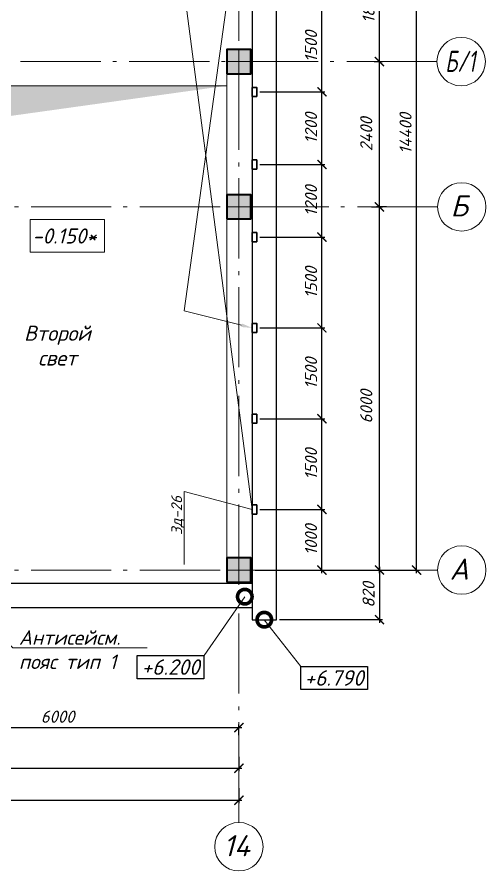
# Model space of a CAD drawing. Header units: millimetres. Extents: x -238377 to -11282, y -123214 to -44846.
# Drawn here: x -58976 to -51226, y -84182 to -70074 of the extents above; entities that cross this region are included whole.
import ezdxf
from ezdxf import colors
from ezdxf.entities.mleader import LeaderData, LeaderLine
from ezdxf.enums import TextEntityAlignment as Align
from ezdxf.math import Vec2, Vec3

# ---------------------------------------------------------------- set-up
doc = ezdxf.new("R2010")
doc.units = ezdxf.units.MM
doc.header["$MEASUREMENT"] = 0
doc.linetypes.add('Double Dashed', pattern=[1797.222233, 1325, -211.666656, 63.333344, -197.222233])
doc.linetypes.add('штриховаяX2', pattern=[38.1, 25.4, -12.7])
doc.layers.get('0').update_dxf_attribs({"lineweight": 5})
for name, color, linetype, lineweight in [('#Бетон', 10, 'Continuous', 35), ('#Выноски', 150, 'Continuous', 15), ('#Оси', 7, 'Continuous', 5), ('колонны_Ном._пера__94', 252, 'Continuous', 13), ('колонны_Ном._пера__99', 7, 'Continuous', 40), ('оси_Ном._пера__96', 7, 'Continuous', 5), ('оси_Ном._пера__97', 7, 'Continuous', 20), ('размеры', 7, 'Continuous', 5), ('текст_Ном._пера__1', 7, 'Continuous', 0), ('текст_Ном._пера__96', 7, 'Continuous', 5), ('текст_Ном._пера__99', 7, 'Continuous', 40), ('чертеж_Ном._пера__96', 7, 'Continuous', 13)]:
    doc.layers.add(name, color=color, linetype=linetype, lineweight=lineweight)
for name, color, linetype in [('#стены наруж', 7, 'Continuous'), ('колонны', 7, 'Continuous'), ('размеры внутр', 7, 'Continuous'), ('текст', 7, 'Continuous')]:
    doc.layers.add(name, color=color, linetype=linetype)
doc.styles.add('GOST 2.304', font='isocpeui.ttf')
doc.styles.get("Standard").update_dxf_attribs({"font": 'isocpeui.ttf'})
doc.styles.add('STEP PR', font='isocpeui.ttf')
doc.dimstyles.get("Standard").update_dxf_attribs({"dimtxt": 200, "dimasz": 150, "dimexe": 50, "dimexo": 50, "dimgap": 80, "dimtad": 1, "dimdec": 0, "dimzin": 0, "dimdsep": 46, "dimtxsty": 'Standard', "dimblk": 'ARCHTICK', "dimcen": 5, "dimdle": 50, "dimadec": 0, "dimazin": 0, "dimtfac": 1, "dimtdec": 0, "dimtofl": 0, "dimtmove": 1, "dimatfit": 3, "dimfxl": 1, "dimtolj": 1, "dimtzin": 0, "dimarcsym": 0})

# ---------------------------------------------------------------- blocks, each defined once
blk = doc.blocks.new('Колонна_15_1', base_point=(22379, 71856))
at = {"layer": 'колонны_Ном._пера__94', "linetype": 'Continuous', "true_color": 0x7d7d7d}
blk.add_hatch(color=8, dxfattribs=at).paths.add_polyline_path([(22179, 71647), (22579, 71647), (22579, 72047), (22179, 72047)])
blk.add_hatch(color=8, dxfattribs=at).paths.add_polyline_path([(22179, 71647), (22579, 71647), (22579, 72047), (22179, 72047)])
at = {"layer": 'колонны_Ном._пера__99', "linetype": 'Continuous', "flags": 128}
blk.add_lwpolyline([(22179, 71647), (22579, 71647), (22579, 72047), (22179, 72047)], close=True, dxfattribs=at)
at = {"layer": 'колонны_Ном._пера__99', "color": 8, "linetype": 'Continuous', "true_color": 0x737373, "flags": 128}
blk.add_lwpolyline([(22179, 71647), (22579, 71647), (22579, 72047), (22179, 72047)], close=True, dxfattribs=at)
at = {"layer": 'оси_Ном._пера__96', "color": 253, "lineweight": 5, "true_color": 0x9c9c9c}
for points in [[(22379, 72047), (22379, 71647)], [(22379, 72047), (22379, 71647)], [(22179, 71847), (22579, 71847)], [(22179, 71847), (22579, 71847)]]:
    blk.add_lwpolyline(points, dxfattribs=at)
blk = doc.blocks.new('_ArchTick')
at = {"color": 0, "linetype": 'ByBlock', "const_width": 0.15}
blk.add_lwpolyline([(-0.5, -0.5), (0.5, 0.5)], dxfattribs=at)
blk = doc.blocks.new('*D280')
at = {"layer": 'Defpoints', "color": 0, "lineweight": 0, "transparency": 16777216}
for p in [(-113522, -82586), (-55309, -82767), (-55309, -83013)]:
    blk.add_point(p, dxfattribs=at)
at = {"layer": 'размеры', "color": 0, "lineweight": -2, "transparency": 16777216}
for p, q in [((-113522, -82636), (-113522, -83063)), ((-55309, -82817), (-55309, -83063)), ((-113572, -83013), (-55259, -83013))]:
    blk.add_line(p, q, dxfattribs=at)
at = {"layer": 'размеры', "color": 0, "lineweight": -2, "transparency": 16777216, "xscale": 150, "yscale": 150, "zscale": 150, "rotation": 180}
blk.add_blockref('_ArchTick', (-113522, -83013), dxfattribs=at)
at = {"layer": 'размеры', "color": 0, "lineweight": -2, "transparency": 16777216, "xscale": 150, "yscale": 150, "zscale": 150}
blk.add_blockref('_ArchTick', (-55309, -83013), dxfattribs=at)
at = {"layer": 'размеры', "color": 0, "transparency": 16777216, "insert": (-79684, -82833), "char_height": 200, "attachment_point": 5}
blk.add_mtext('\\A1;58213', dxfattribs=at)
blk = doc.blocks.new('*D294')
at = {"layer": 'Defpoints', "color": 0, "lineweight": 0, "transparency": 16777216}
for p in [(-55309, -81813), (-61309, -81986), (-55309, -81986)]:
    blk.add_point(p, dxfattribs=at)
at = {"layer": 'размеры', "color": 0, "lineweight": -2, "transparency": 16777216}
for p, q in [((-61359, -81813), (-55259, -81813)), ((-61309, -81936), (-61309, -81763)), ((-55309, -81936), (-55309, -81763))]:
    blk.add_line(p, q, dxfattribs=at)
at = {"layer": 'размеры', "color": 0, "lineweight": -2, "transparency": 16777216, "xscale": 150, "yscale": 150, "zscale": 150, "rotation": 180}
blk.add_blockref('_ArchTick', (-61309, -81813), dxfattribs=at)
at = {"layer": 'размеры', "color": 0, "lineweight": -2, "transparency": 16777216, "xscale": 150, "yscale": 150, "zscale": 150}
blk.add_blockref('_ArchTick', (-55309, -81813), dxfattribs=at)
at = {"layer": 'размеры', "color": 0, "transparency": 16777216, "insert": (-58305, -81633), "char_height": 200, "attachment_point": 5}
blk.add_mtext('\\A1;6000', dxfattribs=at)
blk = doc.blocks.new('*D295')
at = {"layer": 'Defpoints', "color": 0, "lineweight": 0, "transparency": 16777216}
for p in [(-53123, -70810), (-52986, -70810), (-53169, -73210)]:
    blk.add_point(p, dxfattribs=at)
at = {"layer": 'размеры', "color": 0, "lineweight": -2, "transparency": 16777216}
for p, q in [((-53073, -70810), (-52936, -70810)), ((-52986, -73260), (-52986, -70760)), ((-53119, -73210), (-52936, -73210))]:
    blk.add_line(p, q, dxfattribs=at)
at = {"layer": 'размеры', "color": 0, "lineweight": -2, "transparency": 16777216, "xscale": 150, "yscale": 150, "zscale": 150}
for p, rotation in [((-52986, -70810), 90), ((-52986, -73210), 270)]:
    blk.add_blockref('_ArchTick', p, dxfattribs=dict(at, rotation=rotation))
at = {"layer": 'размеры', "color": 0, "transparency": 16777216, "insert": (-53204, -72010), "char_height": 200, "attachment_point": 5, "rotation": 90}
blk.add_mtext('\\A1;2400', dxfattribs=at)
blk = doc.blocks.new('*D297')
at = {"layer": 'Defpoints', "color": 0, "lineweight": 0, "transparency": 16777216}
for p in [(-53759, -64810), (-52372, -64810), (-52986, -79210)]:
    blk.add_point(p, dxfattribs=at)
at = {"layer": 'размеры', "color": 0, "lineweight": -2, "transparency": 16777216}
for p, q in [((-53709, -64810), (-52322, -64810)), ((-52372, -79260), (-52372, -64760)), ((-52936, -79210), (-52322, -79210))]:
    blk.add_line(p, q, dxfattribs=at)
at = {"layer": 'размеры', "color": 0, "lineweight": -2, "transparency": 16777216, "xscale": 150, "yscale": 150, "zscale": 150}
for p, rotation in [((-52372, -64810), 90), ((-52372, -79210), 270)]:
    blk.add_blockref('_ArchTick', p, dxfattribs=dict(at, rotation=rotation))
at = {"layer": 'размеры', "color": 0, "transparency": 16777216, "insert": (-52555, -71996), "char_height": 200, "attachment_point": 5, "rotation": 90}
blk.add_mtext('\\A1;14400', dxfattribs=at)
blk = doc.blocks.new('*D298')
at = {"layer": 'Defpoints', "color": 0, "lineweight": 0, "transparency": 16777216}
for p in [(-52986, -73210), (-52817, -73210), (-54689, -79210)]:
    blk.add_point(p, dxfattribs=at)
at = {"layer": 'размеры', "color": 0, "lineweight": -2, "transparency": 16777216}
for p, q in [((-52867, -73210), (-53036, -73210)), ((-52986, -79260), (-52986, -73160)), ((-54639, -79210), (-52936, -79210))]:
    blk.add_line(p, q, dxfattribs=at)
at = {"layer": 'размеры', "color": 0, "lineweight": -2, "transparency": 16777216, "xscale": 150, "yscale": 150, "zscale": 150}
for p, rotation in [((-52986, -73210), 90), ((-52986, -79210), 270)]:
    blk.add_blockref('_ArchTick', p, dxfattribs=dict(at, rotation=rotation))
at = {"layer": 'размеры', "color": 0, "transparency": 16777216, "insert": (-53204, -76510), "char_height": 200, "attachment_point": 5, "rotation": 90}
blk.add_mtext('\\A1;6000', dxfattribs=at)
blk = doc.blocks.new('*D300')
at = {"layer": 'Defpoints', "color": 0, "lineweight": 0, "transparency": 16777216}
for p in [(-82872, -82098), (-55309, -82248), (-55309, -82484)]:
    blk.add_point(p, dxfattribs=at)
at = {"layer": 'размеры', "color": 0, "lineweight": -2, "transparency": 16777216}
for p, q in [((-82872, -82148), (-82872, -82534)), ((-55309, -82298), (-55309, -82534)), ((-82922, -82484), (-55259, -82484))]:
    blk.add_line(p, q, dxfattribs=at)
at = {"layer": 'размеры', "color": 0, "lineweight": -2, "transparency": 16777216, "xscale": 150, "yscale": 150, "zscale": 150, "rotation": 180}
blk.add_blockref('_ArchTick', (-82872, -82484), dxfattribs=at)
at = {"layer": 'размеры', "color": 0, "lineweight": -2, "transparency": 16777216, "xscale": 150, "yscale": 150, "zscale": 150}
blk.add_blockref('_ArchTick', (-55309, -82484), dxfattribs=at)
at = {"layer": 'размеры', "color": 0, "transparency": 16777216, "insert": (-73805, -82284), "char_height": 200, "attachment_point": 5}
blk.add_mtext('\\A1;\\L37000', dxfattribs=at)
blk = doc.blocks.new('_DotSmall')
at = {"color": 0, "linetype": 'ByBlock', "const_width": 0.5}
blk.add_lwpolyline([(-0.0625, 0, 1), (0.0625, 0, 1)], format="xyb", close=True, dxfattribs=at)
blk = doc.blocks.new('*D370')
at = {"layer": 'Defpoints', "color": 0, "lineweight": 0, "transparency": 16777216}
for p in [(-54689, -79210), (-54689, -80030), (-52986, -80030)]:
    blk.add_point(p, dxfattribs=at)
at = {"layer": 'размеры', "color": 0, "lineweight": -2, "transparency": 16777216}
for p, q in [((-54639, -79210), (-52936, -79210)), ((-52986, -79160), (-52986, -80080)), ((-54639, -80030), (-52936, -80030))]:
    blk.add_line(p, q, dxfattribs=at)
at = {"layer": 'размеры', "color": 0, "lineweight": -2, "transparency": 16777216, "xscale": 150, "yscale": 150, "zscale": 150}
for p, rotation in [((-52986, -79210), 90), ((-52986, -80030), 270)]:
    blk.add_blockref('_ArchTick', p, dxfattribs=dict(at, rotation=rotation))
at = {"layer": 'размеры', "color": 0, "transparency": 16777216, "insert": (-53166, -79620), "char_height": 200, "attachment_point": 5, "rotation": 90}
blk.add_mtext('\\A1;820', dxfattribs=at)
blk = doc.blocks.new('*D373')
at = {"layer": 'Defpoints', "color": 0, "lineweight": 0, "transparency": 16777216}
for p in [(-55014, -78210), (-53937, -78210), (-55089, -79210)]:
    blk.add_point(p, dxfattribs=at)
at = {"layer": 'размеры', "color": 0, "lineweight": -2, "transparency": 16777216}
for p, q in [((-54964, -78210), (-53887, -78210)), ((-53937, -79260), (-53937, -78160)), ((-55039, -79210), (-53887, -79210))]:
    blk.add_line(p, q, dxfattribs=at)
at = {"layer": 'размеры', "color": 0, "lineweight": -2, "transparency": 16777216, "xscale": 150, "yscale": 150, "zscale": 150}
for p, rotation in [((-53937, -78210), 90), ((-53937, -79210), 270)]:
    blk.add_blockref('_ArchTick', p, dxfattribs=dict(at, rotation=rotation))
at = {"layer": 'размеры', "color": 0, "transparency": 16777216, "insert": (-54117, -78710), "char_height": 200, "attachment_point": 5, "rotation": 90}
blk.add_mtext('\\A1;1000', dxfattribs=at)
blk = doc.blocks.new('*D374')
at = {"layer": 'Defpoints', "color": 0, "lineweight": 0, "transparency": 16777216}
for p in [(-55014, -76710), (-53937, -76710), (-55014, -78210)]:
    blk.add_point(p, dxfattribs=at)
at = {"layer": 'размеры', "color": 0, "lineweight": -2, "transparency": 16777216}
for p, q in [((-54964, -76710), (-53887, -76710)), ((-53937, -78260), (-53937, -76660)), ((-54964, -78210), (-53887, -78210))]:
    blk.add_line(p, q, dxfattribs=at)
at = {"layer": 'размеры', "color": 0, "lineweight": -2, "transparency": 16777216, "xscale": 150, "yscale": 150, "zscale": 150}
for p, rotation in [((-53937, -76710), 90), ((-53937, -78210), 270)]:
    blk.add_blockref('_ArchTick', p, dxfattribs=dict(at, rotation=rotation))
at = {"layer": 'размеры', "color": 0, "transparency": 16777216, "insert": (-54117, -77460), "char_height": 200, "attachment_point": 5, "rotation": 90}
blk.add_mtext('\\A1;1500', dxfattribs=at)
blk = doc.blocks.new('*D375')
at = {"layer": 'Defpoints', "color": 0, "lineweight": 0, "transparency": 16777216}
for p in [(-55014, -75210), (-53937, -75210), (-55014, -76710)]:
    blk.add_point(p, dxfattribs=at)
at = {"layer": 'размеры', "color": 0, "lineweight": -2, "transparency": 16777216}
for p, q in [((-53937, -76760), (-53937, -75160)), ((-54964, -75210), (-53887, -75210)), ((-54964, -76710), (-53887, -76710))]:
    blk.add_line(p, q, dxfattribs=at)
at = {"layer": 'размеры', "color": 0, "lineweight": -2, "transparency": 16777216, "xscale": 150, "yscale": 150, "zscale": 150}
for p, rotation in [((-53937, -75210), 90), ((-53937, -76710), 270)]:
    blk.add_blockref('_ArchTick', p, dxfattribs=dict(at, rotation=rotation))
at = {"layer": 'размеры', "color": 0, "transparency": 16777216, "insert": (-54117, -75960), "char_height": 200, "attachment_point": 5, "rotation": 90}
blk.add_mtext('\\A1;1500', dxfattribs=at)
blk = doc.blocks.new('*D376')
at = {"layer": 'Defpoints', "color": 0, "lineweight": 0, "transparency": 16777216}
for p in [(-55014, -73710), (-53937, -73710), (-55014, -75210)]:
    blk.add_point(p, dxfattribs=at)
at = {"layer": 'размеры', "color": 0, "lineweight": -2, "transparency": 16777216}
for p, q in [((-54964, -73710), (-53887, -73710)), ((-53937, -75260), (-53937, -73660)), ((-54964, -75210), (-53887, -75210))]:
    blk.add_line(p, q, dxfattribs=at)
at = {"layer": 'размеры', "color": 0, "lineweight": -2, "transparency": 16777216, "xscale": 150, "yscale": 150, "zscale": 150}
for p, rotation in [((-53937, -73710), 90), ((-53937, -75210), 270)]:
    blk.add_blockref('_ArchTick', p, dxfattribs=dict(at, rotation=rotation))
at = {"layer": 'размеры', "color": 0, "transparency": 16777216, "insert": (-54117, -74460), "char_height": 200, "attachment_point": 5, "rotation": 90}
blk.add_mtext('\\A1;1500', dxfattribs=at)
blk = doc.blocks.new('*D377')
at = {"layer": 'Defpoints', "color": 0, "lineweight": 0, "transparency": 16777216}
for p in [(-55014, -72510), (-53937, -72510), (-55014, -73710)]:
    blk.add_point(p, dxfattribs=at)
at = {"layer": 'размеры', "color": 0, "lineweight": -2, "transparency": 16777216}
for p, q in [((-54964, -72510), (-53887, -72510)), ((-53937, -73760), (-53937, -72460)), ((-54964, -73710), (-53887, -73710))]:
    blk.add_line(p, q, dxfattribs=at)
at = {"layer": 'размеры', "color": 0, "lineweight": -2, "transparency": 16777216, "xscale": 150, "yscale": 150, "zscale": 150}
for p, rotation in [((-53937, -72510), 90), ((-53937, -73710), 270)]:
    blk.add_blockref('_ArchTick', p, dxfattribs=dict(at, rotation=rotation))
at = {"layer": 'размеры', "color": 0, "transparency": 16777216, "insert": (-54117, -73110), "char_height": 200, "attachment_point": 5, "rotation": 90}
blk.add_mtext('\\A1;1200', dxfattribs=at)
blk = doc.blocks.new('*D378')
at = {"layer": 'Defpoints', "color": 0, "lineweight": 0, "transparency": 16777216}
for p in [(-55014, -71310), (-53937, -71310), (-55014, -72510)]:
    blk.add_point(p, dxfattribs=at)
at = {"layer": 'размеры', "color": 0, "lineweight": -2, "transparency": 16777216}
for p, q in [((-54964, -71310), (-53887, -71310)), ((-53937, -72560), (-53937, -71260)), ((-54964, -72510), (-53887, -72510))]:
    blk.add_line(p, q, dxfattribs=at)
at = {"layer": 'размеры', "color": 0, "lineweight": -2, "transparency": 16777216, "xscale": 150, "yscale": 150, "zscale": 150}
for p, rotation in [((-53937, -71310), 90), ((-53937, -72510), 270)]:
    blk.add_blockref('_ArchTick', p, dxfattribs=dict(at, rotation=rotation))
at = {"layer": 'размеры', "color": 0, "transparency": 16777216, "insert": (-54117, -71910), "char_height": 200, "attachment_point": 5, "rotation": 90}
blk.add_mtext('\\A1;1200', dxfattribs=at)
blk = doc.blocks.new('*D379')
at = {"layer": 'Defpoints', "color": 0, "lineweight": 0, "transparency": 16777216}
for p in [(-55014, -69810), (-53937, -69810), (-55014, -71310)]:
    blk.add_point(p, dxfattribs=at)
at = {"layer": 'размеры', "color": 0, "lineweight": -2, "transparency": 16777216}
for p, q in [((-54964, -69810), (-53887, -69810)), ((-53937, -71360), (-53937, -69760)), ((-54964, -71310), (-53887, -71310))]:
    blk.add_line(p, q, dxfattribs=at)
at = {"layer": 'размеры', "color": 0, "lineweight": -2, "transparency": 16777216, "xscale": 150, "yscale": 150, "zscale": 150}
for p, rotation in [((-53937, -69810), 90), ((-53937, -71310), 270)]:
    blk.add_blockref('_ArchTick', p, dxfattribs=dict(at, rotation=rotation))
at = {"layer": 'размеры', "color": 0, "transparency": 16777216, "insert": (-54117, -70560), "char_height": 200, "attachment_point": 5, "rotation": 90}
blk.add_mtext('\\A1;1500', dxfattribs=at)
blk = doc.blocks.new('*D412')
at = {"layer": 'Defpoints', "color": 0, "lineweight": 0, "transparency": 16777216}
for p in [(-54689, -69010), (-52986, -69010), (-53123, -70810)]:
    blk.add_point(p, dxfattribs=at)
at = {"layer": 'размеры', "color": 0, "lineweight": -2, "transparency": 16777216}
for p, q in [((-52986, -70860), (-52986, -68960)), ((-54639, -69010), (-52936, -69010)), ((-53073, -70810), (-52936, -70810))]:
    blk.add_line(p, q, dxfattribs=at)
at = {"layer": 'размеры', "color": 0, "lineweight": -2, "transparency": 16777216, "xscale": 150, "yscale": 150, "zscale": 150}
for p, rotation in [((-52986, -69010), 90), ((-52986, -70810), 270)]:
    blk.add_blockref('_ArchTick', p, dxfattribs=dict(at, rotation=rotation))
at = {"layer": 'размеры', "color": 0, "transparency": 16777216, "insert": (-53166, -69910), "char_height": 200, "attachment_point": 5, "rotation": 90}
blk.add_mtext('\\A1;1800', dxfattribs=at)

msp = doc.modelspace()

# ---------------------------------------------------------------- hatches: boundary and pattern name
at = {"layer": 'размеры внутр', "true_color": 0xd3d2db}
h = msp.add_hatch(color=254, dxfattribs=at)
h.dxf.hatch_style = 1
h.paths.add_polyline_path([(-55509.6, -71208.9), (-61109.6, -71207.9), (-61109.6, -79010.4), (-61105.7, -79021.1), (-60275.9, -71874.3)])

# ---------------------------------------------------------------- linework, layer by layer
at = {"layer": '#Бетон'}
for points in [[(-55089.1, -71235.4), (-55089.1, -71385.4), (-55014.1, -71385.4), (-55014.1, -71235.4), (-55089.1, -71235.4)], [(-55089.1, -72435.4), (-55089.1, -72585.4), (-55014.1, -72585.4), (-55014.1, -72435.4), (-55089.1, -72435.4)], [(-55089.1, -73635.4), (-55089.1, -73785.4), (-55014.1, -73785.4), (-55014.1, -73635.4), (-55089.1, -73635.4)], [(-55089.1, -75135.4), (-55089.1, -75285.4), (-55014.1, -75285.4), (-55014.1, -75135.4), (-55089.1, -75135.4)], [(-55089.1, -76635.4), (-55089.1, -76785.4), (-55014.1, -76785.4), (-55014.1, -76635.4), (-55089.1, -76635.4)], [(-55089.1, -78135.4), (-55089.1, -78285.4), (-55014.1, -78285.4), (-55014.1, -78135.4), (-55089.1, -78135.4)]]:
    msp.add_lwpolyline(points, dxfattribs=at)
at = {"layer": '#стены наруж', "lineweight": 30}
for points in [[(-55089, -64190.4), (-55089.1, -80030.4)], [(-54689, -80030.4), (-54689, -64190.4)], [(-55089.1, -79430.4), (-61529.6, -79430.4)], [(-61529.6, -79830.4), (-55089.1, -79830.4)], [(-55089.1, -80030.4), (-54689, -80030.4)]]:
    msp.add_lwpolyline(points, dxfattribs=at)
at = {"layer": 'Defpoints', "color": 8, "linetype": 'штриховаяX2', "lineweight": 5, "ltscale": 5, "true_color": 0x737373, "const_width": 0.5}
msp.add_lwpolyline([(-55109.4, -70610.4), (-55509.7, -70610.4), (-55509.9, -65010.4), (-55109.6, -65010.4)], close=True, dxfattribs=at)
at = {"layer": 'оси_Ном._пера__96', "linetype": 'Double Dashed', "lineweight": 5}
for p, q in [((-55309.3, -63752.2), (-55309.3, -82481.6)), ((-52026.2, -79210.4), (-116141.3, -79210.4))]:
    msp.add_line(p, q, dxfattribs=at)
at = {"layer": 'оси_Ном._пера__96', "linetype": 'Double Dashed'}
for p, q in [((-52201, -70810.4), (-114353.2, -70810.4)), ((-52201, -70810.4), (-52035.3, -70810.4)), ((-52026.2, -73210.4), (-116141.3, -73210.4)), ((-55309.3, -82481.6), (-55309.3, -83381.6))]:
    msp.add_line(p, q, dxfattribs=at)
msp.add_point((-55309.3, -82481.6), dxfattribs=at)
msp.add_point((-55309.3, -82481.6), dxfattribs=at)
at = {"layer": 'оси_Ном._пера__97', "linetype": 'Continuous'}
for centre, start_param, end_param in [((-51635.3, -70810.4), 0.7853982, 7.0685835), ((-51626.2, -73210.4), 0.7853982, 7.0685835), ((-51626.2, -79210.4), 0.7853982, 7.0685835), ((-55309.3, -83781.6), 2.3561945, 8.6393798)]:
    msp.add_ellipse(centre, major_axis=(-282.8, 282.8), ratio=1, start_param=start_param, end_param=end_param, dxfattribs=at)
at = {"layer": 'текст'}
for points in [[(-56988.4, -80621.6), (-55886.4, -80621.6), (-55886.4, -81005.6), (-56988.4, -81005.6), (-56988.4, -80621.6)], [(-54286.4, -80801.6), (-53184.5, -80801.6), (-53184.5, -81185.6), (-54286.4, -81185.6), (-54286.4, -80801.6)]]:
    msp.add_lwpolyline(points, dxfattribs=at)
at = {"layer": 'текст_Ном._пера__96', "linetype": 'Continuous', "lineweight": 0, "flags": 128}
msp.add_lwpolyline([(-58756.7, -73419.4), (-57529.5, -73419.4), (-57529.5, -73961.2), (-58756.7, -73961.2)], close=True, dxfattribs=at)
at = {"layer": 'чертеж_Ном._пера__96'}
for points in [[(-55509.6, -71010.4), (-55509.6, -71210.4), (-61109.6, -71210.4), (-61109.6, -71010.4)], [(-55509.6, -73010.4), (-55509.6, -71210.4)], [(-55509.6, -79010.4), (-55509.6, -73410.4)]]:
    msp.add_lwpolyline(points, dxfattribs=at)

# ---------------------------------------------------------------- block references
at = {"layer": 'колонны'}
for p in [(-55309.6, -70801.5), (-55309.6, -73201.5), (-55309.6, -79201.5)]:
    msp.add_blockref('Колонна_15_1', p, dxfattribs=at)

# ---------------------------------------------------------------- texts
at = {"layer": '#Оси', "linetype": 'Continuous', "ltscale": 100, "style": 'GOST 2.304', "width": 0.7}
msp.add_text('Б/1', height=350, dxfattribs=at).set_placement((-51649.7, -70805.4), align=Align.MIDDLE_CENTER)
at = {"layer": '#Оси', "linetype": 'Continuous', "ltscale": 100, "style": 'GOST 2.304'}
for s, p in [('Б', (-51667.3, -73194.1)), ('А', (-51667.3, -79194.1)), ('14', (-55346.9, -83765.4))]:
    msp.add_text(s, height=350, dxfattribs=at).set_placement(p, align=Align.MIDDLE_CENTER)
at = {"layer": 'текст', "color": 1, "style": 'STEP PR'}
msp.add_text('+6.200', height=256, dxfattribs=at).set_placement((-56437.4, -80813.6), align=Align.MIDDLE_CENTER)
at = {"layer": 'текст', "style": 'STEP PR'}
msp.add_text('+6.790', height=256, dxfattribs=at).set_placement((-53735.4, -80993.6), align=Align.MIDDLE_CENTER)
at = {"layer": 'текст_Ном._пера__1', "linetype": 'Continuous', "insert": (-58724.3, -73816.2), "char_height": 250, "attachment_point": 7, "style": 'STEP PR'}
msp.add_mtext('-0.150*', dxfattribs=at)
at = {"layer": 'текст_Ном._пера__99', "linetype": 'Continuous', "insert": (-58309.3, -75502.6), "char_height": 250, "attachment_point": 5, "line_spacing_factor": 0.981818, "style": 'STEP PR'}
msp.add_mtext('Второй\\Pсвет', dxfattribs=at)

# ---------------------------------------------------------------- dimensions: what is measured, and where the dimension line sits
at = {"layer": 'размеры'}
for base, p1, p2, picture, middle in [((-52372.3, -64810.4), (-52986.4, -79210.4), (-53759.1, -64810.4), '*D297', (-52374.7, -71996.1)), ((-52986.4, -70810.4), (-53169.4, -73210.4), (-53122.5, -70810.4), '*D295', (-53024.5, -72010.4)), ((-52986.4, -73210.4), (-54689, -79210.4), (-52817.3, -73210.4), '*D298', (-53024.5, -76510.4))]:
    dim = msp.add_linear_dim(base=base, p1=p1, p2=p2, angle=90, dimstyle='Standard', dxfattribs=at)
    dim.commit()
    dim.dimension.update_dxf_attribs({"geometry": picture, "text_midpoint": middle, "dimtype": 160})
for base, p1, p2, picture, middle in [((-52986.4, -69010.4), (-53122.5, -70810.4), (-54689, -69010.4), '*D412', (-53166.4, -69910.4)), ((-53937.4, -69810.4), (-55014.1, -71310.4), (-55014.1, -69810.4), '*D379', (-54117.4, -70560.4)), ((-53937.4, -71310.4), (-55014.1, -72510.4), (-55014.1, -71310.4), '*D378', (-54117.4, -71910.4)), ((-53937.4, -72510.4), (-55014.1, -73710.4), (-55014.1, -72510.4), '*D377', (-54117.4, -73110.4)), ((-53937.4, -73710.4), (-55014.1, -75210.4), (-55014.1, -73710.4), '*D376', (-54117.4, -74460.4)), ((-53937.4, -75210.4), (-55014.1, -76710.4), (-55014.1, -75210.4), '*D375', (-54117.4, -75960.4)), ((-53937.4, -76710.4), (-55014.1, -78210.4), (-55014.1, -76710.4), '*D374', (-54117.4, -77460.4)), ((-53937.4, -78210.4), (-55089.1, -79210.4), (-55014.1, -78210.4), '*D373', (-54117.4, -78710.4)), ((-52986.4, -80030.4), (-54689, -79210.4), (-54689, -80030.4), '*D370', (-53166.4, -79620.4))]:
    dim = msp.add_linear_dim(base=base, p1=p1, p2=p2, angle=90, dimstyle='Standard', dxfattribs=at)
    dim.commit()
    dim.dimension.update_dxf_attribs({"geometry": picture, "text_midpoint": middle})
for base, p1, p2, picture, middle in [((-55309.3, -81812.7), (-61309.3, -81985.8), (-55309.3, -81985.8), '*D294', (-58304.5, -81812.7)), ((-55309.3, -83012.7), (-113521.9, -82585.8), (-55309.3, -82766.9), '*D280', (-79684, -83012.7))]:
    dim = msp.add_linear_dim(base=base, p1=p1, p2=p2, dimstyle='Standard', dxfattribs=at)
    dim.commit()
    dim.dimension.update_dxf_attribs({"geometry": picture, "text_midpoint": middle, "dimtype": 160})
dim = msp.add_linear_dim(base=(-55309.3, -82484), p1=(-82871.9, -82098.5), p2=(-55309.3, -82247.6), text='%%U37000', dimstyle='Standard', dxfattribs=at)
dim.commit()
dim.dimension.update_dxf_attribs({"geometry": '*D300', "text_midpoint": (-73804.5, -82484), "dimtype": 160})

# ---------------------------------------------------------------- leaders
at = {"layer": '#Выноски'}
ml = msp.add_multileader_mtext('Standard', dxfattribs=at)
ml.set_content('\\A1;Зд-26\\~\\~', color=256, style='STEP PR')
ml.set_leader_properties(color=256, linetype='ByLayer', lineweight=-1)
ml.build(insert=Vec2(0, 0))
ml.multileader.update_dxf_attribs({"text_left_attachment_type": 6, "text_right_attachment_type": 6, "dogleg_length": 0, "arrow_head_size": 180, "scale": 0.75})
ctx = ml.context
ctx.base_point, ctx.scale, ctx.char_height, ctx.arrow_head_size, ctx.landing_gap_size, ctx.plane_origin, ctx.plane_x_axis, ctx.plane_y_axis = Vec3(-56211.6, -78832.4), 0.75, 180, 180, 75, Vec3(-34364.1, -71572.7), Vec3(0, 1), Vec3(-1, 0)
ctx.left_attachment, ctx.right_attachment, ctx.text_align_type = 6, 6, 2
notes = []
notes.append((ctx, [(1, (1, 1, 0), (-56211.6, -77911.7), (0, -1), 0, [(0, [(-55089.1, -75210.4), (-56211.6, -74928.6), (-55089, -66810.4), (-56211.6, -66662.4), (-55089.1, -69810.4), (-56211.6, -69636.8), (-55089.1, -78210.4)], 0, [])])]))
ctx.mtext.insert, ctx.mtext.text_direction, ctx.mtext.rotation, ctx.mtext.defined_height, ctx.mtext.alignment, ctx.mtext.flow_direction = Vec3(-56427.6, -77986.7), Vec3(0, 1), 1.5707963, 301.3, 3, 5
ml = msp.add_multileader_mtext('Standard', dxfattribs=at)
ml.set_content('Антисейсм.\\Pпояс{\\A1; тип 1     } ', color=256, style='STEP PR')
ml.set_leader_properties(color=256, linetype='ByLayer', lineweight=-1)
ml.build(insert=Vec2(0, 0))
ml.multileader.update_dxf_attribs({"text_left_attachment_type": 6, "text_right_attachment_type": 6, "dogleg_length": 0, "arrow_head_size": 240})
ctx = ml.context
ctx.base_point, ctx.char_height, ctx.arrow_head_size, ctx.landing_gap_size, ctx.plane_origin = Vec3(-59045.8, -80493.5), 240, 240, 100, Vec3(-42825.4, -92765.6)
ctx.left_attachment, ctx.right_attachment = 6, 6
notes.append((ctx, [(0, (1, 1, 0), (-59045.8, -80493.5), (1, 0), 0, [(0, [(-59958.5, -79542.4)], 0, [])])]))
ctx.mtext.insert, ctx.mtext.rotation, ctx.mtext.defined_height, ctx.mtext.flow_direction = Vec3(-58945.8, -80205.5), 6.2831853, 130.9, 5
ml = msp.add_multileader_mtext('Standard', dxfattribs=at)
ml.set_content('\\A1; ', color=256, style='STEP PR')
ml.set_leader_properties(color=256, linetype='ByLayer', lineweight=-1)
ml.set_arrow_properties(name='DOTSMALL')
ml.build(insert=Vec2(0, 0))
ml.multileader.update_dxf_attribs({"text_left_attachment_type": 6, "text_right_attachment_type": 6, "dogleg_length": 0, "arrow_head_size": 480, "scale": 0.8})
ctx = ml.context
ctx.base_point, ctx.scale, ctx.char_height, ctx.arrow_head_size, ctx.landing_gap_size, ctx.plane_origin = Vec3(-56583.7, -80621.6), 0.8, 480, 480, 200, Vec3(10648.1, -129466.3)
ctx.left_attachment, ctx.right_attachment, ctx.text_align_type = 6, 6, 1
notes.append((ctx, [(1, (1, 1, 0), (-55885.5, -80621.6), (-1, 0), 0, [(1, [(-55211.8, -79650.4)], 0, [])])]))
ctx.mtext.insert, ctx.mtext.rotation, ctx.mtext.width, ctx.mtext.defined_height, ctx.mtext.alignment, ctx.mtext.flow_direction = Vec3(-56234.6, -80141.6), 6.2831853, 1386.881, 464.8, 2, 5
ml = msp.add_multileader_mtext('Standard', dxfattribs=at)
ml.set_content('\\A1; ', color=256, style='STEP PR')
ml.set_leader_properties(color=256, linetype='ByLayer', lineweight=-1)
ml.set_arrow_properties(name='DOTSMALL')
ml.build(insert=Vec2(0, 0))
ml.multileader.update_dxf_attribs({"text_left_attachment_type": 6, "text_right_attachment_type": 6, "dogleg_length": 0, "arrow_head_size": 480, "scale": 0.8})
ctx = ml.context
ctx.base_point, ctx.scale, ctx.char_height, ctx.arrow_head_size, ctx.landing_gap_size, ctx.plane_origin = Vec3(-54286.4, -80801.6), 0.8, 480, 480, 200, Vec3(13203.5, -129646.3)
ctx.left_attachment, ctx.right_attachment, ctx.text_align_type = 6, 6, 1
notes.append((ctx, [(0, (1, 1, 0), (-54286.4, -80801.6), (1, 0), 0, [(1, [(-54889.1, -80030.4)], 0, [])])]))
ctx.mtext.insert, ctx.mtext.rotation, ctx.mtext.width, ctx.mtext.defined_height, ctx.mtext.alignment, ctx.mtext.flow_direction = Vec3(-53937.3, -80321.6), 6.2831853, 1386.881, 464.8, 2, 5
for ctx, leaders in notes:
    for number, flags, end, landing, length, lines in leaders:
        leader = LeaderData()
        leader.index, (leader.has_last_leader_line, leader.has_dogleg_vector, leader.attachment_direction) = number, flags
        leader.last_leader_point, leader.dogleg_vector, leader.dogleg_length = Vec3(end), Vec3(landing), length
        for number, points, colour, breaks in lines:
            line = LeaderLine()
            line.index, line.vertices, line.color, line.breaks = number, Vec3.list(points), colors.encode_raw_color(colour), breaks
            leader.lines.append(line)
        ctx.leaders.append(leader)

doc.saveas('drawing.dxf')
